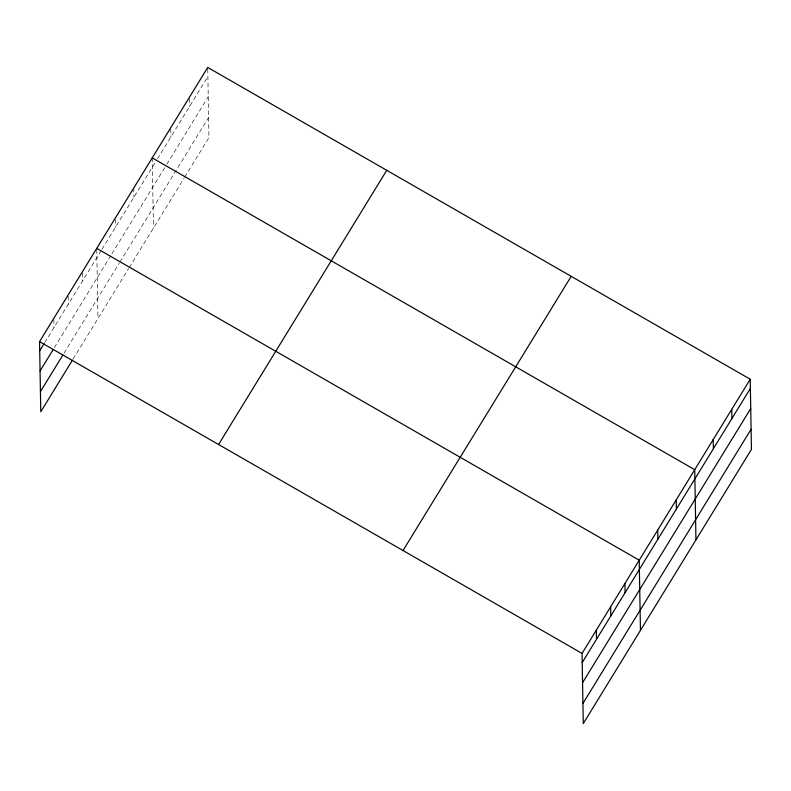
<?xml version="1.0" encoding="UTF-8"?>
<svg xmlns="http://www.w3.org/2000/svg" width="791" height="791" viewBox="0 0 791 791"><rect width="100%" height="100%" fill="white"/><g stroke="black" fill="none" stroke-linecap="round" stroke-linejoin="round"><path stroke-width="0.59" stroke-dasharray="3.96 2.97" d="M44.682 342.691L101.357 250.292M101.99 249.254L156.855 159.812M157.488 158.764L207.885 76.608M54.352 347.615L111.274 254.811M111.917 253.773L166.14 165.368M166.772 164.33L208.241 96.729M64.041 353.142L119.293 263.067M119.925 262.029L208.597 117.463M73.098 359.084L128.577 268.633M129.21 267.585L184.076 178.153M184.708 177.105L208.953 137.585L207.726 67.423M189.247 98.727L189.385 106.765M170.747 128.893L170.886 136.932M152.228 157.903L153.454 228.065M133.728 188.07L133.887 197.246M115.249 219.374L115.387 227.412M96.749 249.531L97.955 318.555M82.452 272.836L82.59 280.874M68.164 296.15L68.303 304.179M53.867 319.455L54.006 327.484"/><path stroke-width="1.19" d="M72.475 360.093L40.776 411.775L39.55 341.613L207.726 67.423L750.224 379.225L751.45 449.387L583.274 723.577L582.047 653.415L750.224 379.225M39.708 350.789L44.059 343.699M40.064 370.92L53.116 349.642M40.42 391.654L62.796 355.169M218.573 444.502L386.75 170.322M403.024 550.516L571.201 276.336M582.206 662.591L750.382 388.411M582.562 682.722L750.738 408.532M582.927 703.456L751.094 429.266M152.228 157.903L694.725 469.706L695.951 539.867M96.729 248.384L639.227 560.186L640.453 630.358M39.55 341.613L582.047 653.415M731.724 409.382L731.883 418.568M713.225 439.549L713.383 448.734M676.226 499.872L676.384 509.048M657.726 530.029L657.885 539.215M624.93 583.491L625.098 592.677M610.642 606.806L610.8 615.981M596.345 630.111L596.503 639.286"/></g></svg>
